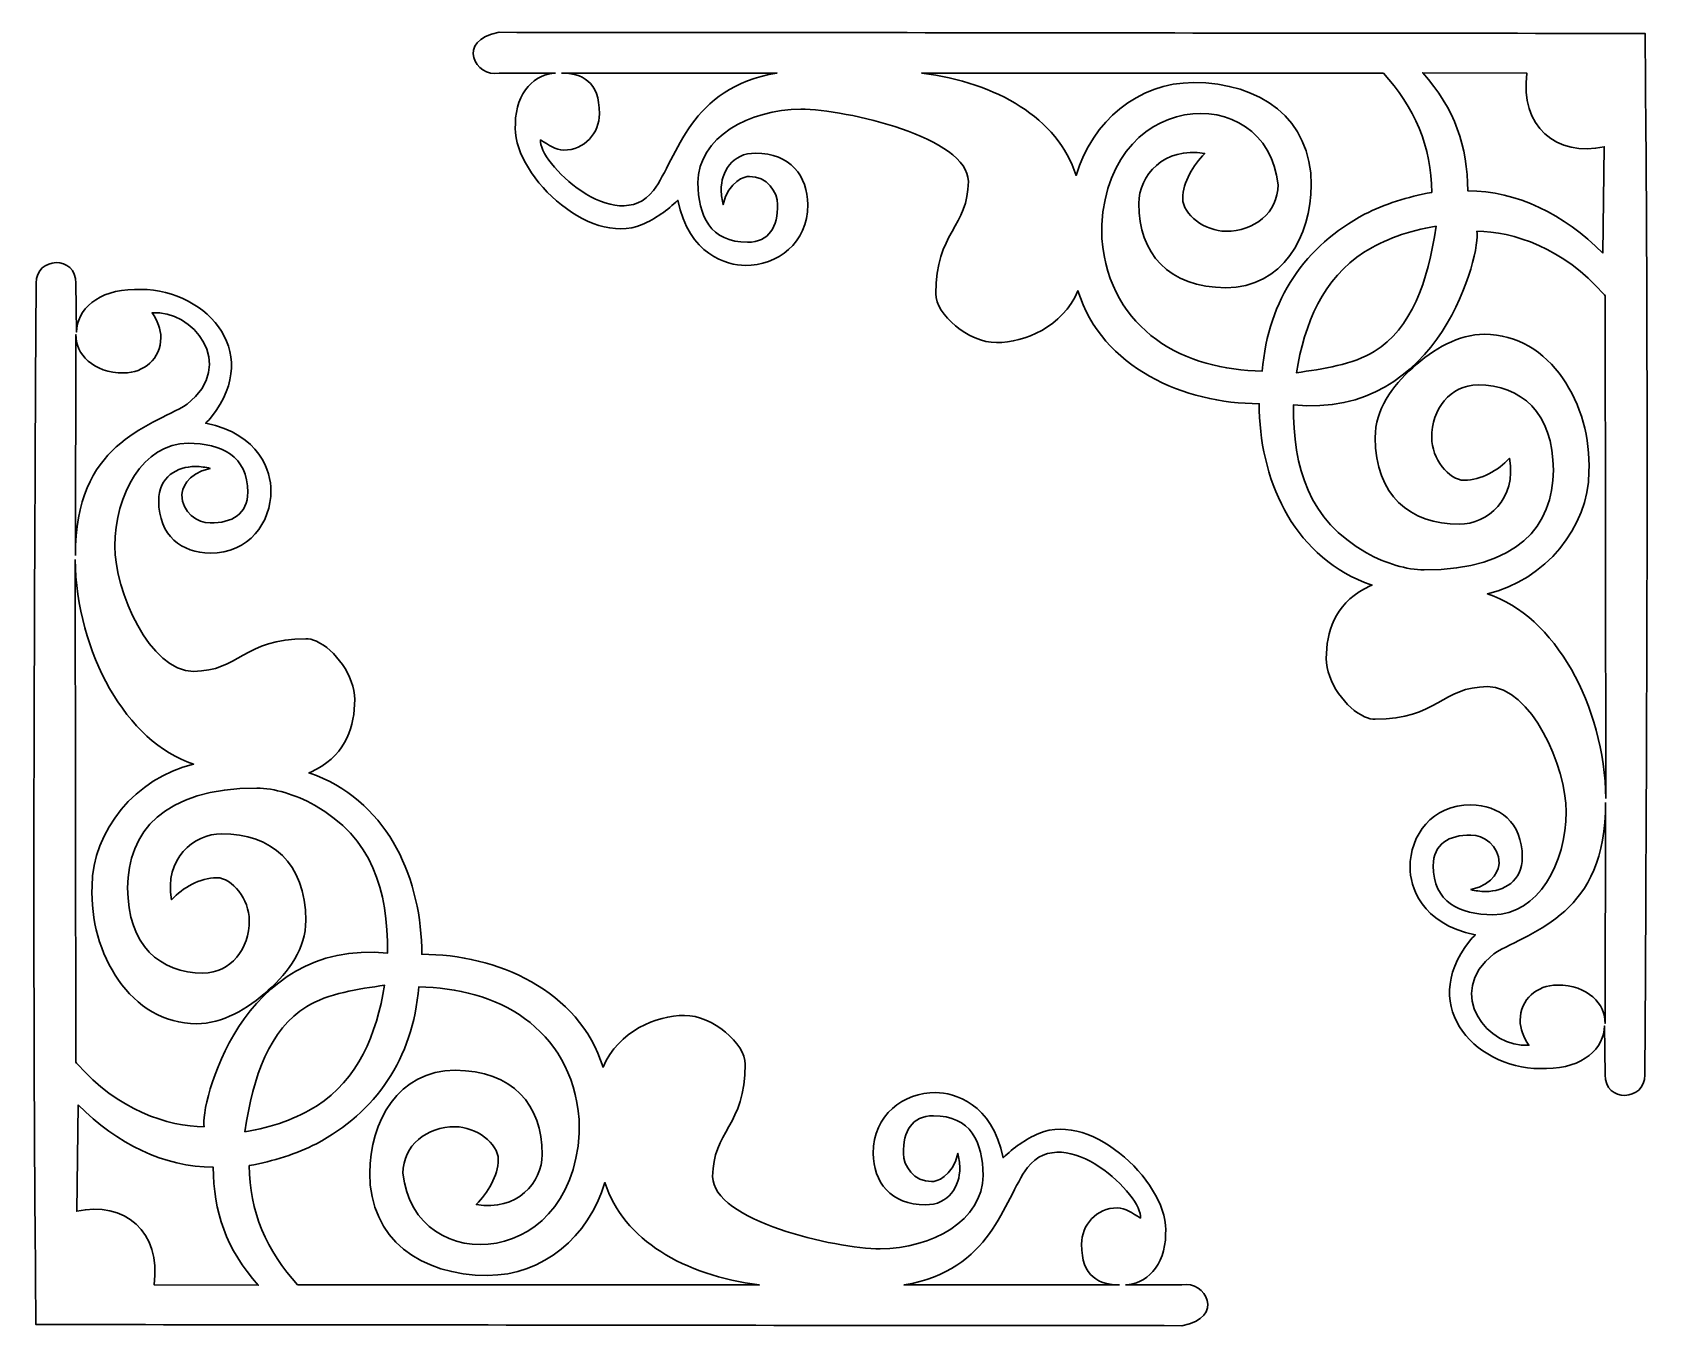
# Model space of a CAD drawing. Header units: centimetres. Extents: x 7.43 to 16.38, y 1.62 to 8.78.
import ezdxf

# ---------------------------------------------------------------- set-up
doc = ezdxf.new("R2010")
doc.units = ezdxf.units.CM
doc.header["$MEASUREMENT"] = 0
doc.layers.add('layer 1', color=7, linetype='Continuous')

msp = doc.modelspace()

# ---------------------------------------------------------------- linework, layer by layer
at = {"layer": 'layer 1', "color": 250, "lineweight": 30}
for points, knots in [([(10.33046, 8.55683), (10.22281, 8.55685), (10.10907, 8.45445), (10.10905, 8.27735), (10.10905, 8.27735), (10.08061, 8.01458), (10.51019, 7.5894), (10.81037, 7.71993), (10.81037, 7.71993), (10.88359, 7.74993), (10.95224, 7.80012), (11.00867, 7.85436), (11.00867, 7.85436), (11.06766, 7.55225), (11.28295, 7.49319), (11.38018, 7.49317), (11.38018, 7.49317), (11.56075, 7.49315), (11.72745, 7.61467), (11.72747, 7.82996), (11.72747, 7.82996), (11.7275, 7.98623), (11.63028, 8.11472), (11.4393, 8.11475), (11.4393, 8.11475), (11.30734, 8.11477), (11.24829, 8.0106), (11.24828, 7.9099), (11.24828, 7.9099), (11.24828, 7.88211), (11.25522, 7.85433), (11.25869, 7.83003), (11.25869, 7.83003), (11.28996, 7.96198), (11.38024, 7.98627), (11.40455, 7.98627), (11.40455, 7.98627), (11.50178, 7.98626), (11.56081, 7.89943), (11.5608, 7.82999), (11.5608, 7.82999), (11.56078, 7.70845), (11.51563, 7.62164), (11.39409, 7.62166), (11.39409, 7.62166), (11.18921, 7.62169), (11.11978, 7.76754), (11.1198, 7.95158), (11.1198, 7.95158), (11.11984, 8.2016), (11.4046, 8.35783), (11.68935, 8.35779), (11.68935, 8.35779), (11.93937, 8.35776), (12.61688, 8.2014), (12.61685, 7.95833), (12.61685, 7.95833), (12.61682, 7.70831), (12.43624, 7.67708), (12.4362, 7.33677), (12.4362, 7.33677), (12.43618, 7.22218), (12.61673, 7.06589), (12.77299, 7.06587), (12.77299, 7.06587), (12.92926, 7.06585), (13.13701, 7.15134), (13.22384, 7.35273), (13.22384, 7.35273), (13.35666, 6.92456), (13.814, 6.7276), (14.2273, 6.72755), (14.2273, 6.72755), (14.22725, 6.32004), (14.40562, 5.89887), (14.81055, 5.73782), (14.81055, 5.73782), (14.82444, 5.73087), (14.83833, 5.7274), (14.85222, 5.72392), (14.85222, 5.72392), (14.83833, 5.71698), (14.82444, 5.71004), (14.81055, 5.70309), (14.81055, 5.70309), (14.64386, 5.61283), (14.59869, 5.46352), (14.59867, 5.31767), (14.59867, 5.31767), (14.59866, 5.18572), (14.70976, 5.03986), (14.81045, 4.9947), (14.81045, 4.9947), (14.83128, 4.98428), (14.85212, 4.98081), (14.86948, 4.9808), (14.86948, 4.9808), (15.21326, 4.98076), (15.24106, 5.16132), (15.49108, 5.16129), (15.49108, 5.16129), (15.73416, 5.16126), (15.92719, 4.71488), (15.92716, 4.46833), (15.92716, 4.46833), (15.92712, 4.18359), (15.77082, 3.89886), (15.5208, 3.8989), (15.5208, 3.8989), (15.33675, 3.89892), (15.19092, 3.96839), (15.19095, 4.1698), (15.19095, 4.1698), (15.19096, 4.29133), (15.27778, 4.33994), (15.39932, 4.33992), (15.39932, 4.33992), (15.46877, 4.33991), (15.55557, 4.28087), (15.55556, 4.18364), (15.55556, 4.18364), (15.55556, 4.15933), (15.53471, 4.06558), (15.39928, 4.03781), (15.39928, 4.03781), (15.42359, 4.03087), (15.45136, 4.02739), (15.48261, 4.02738), (15.48261, 4.02738), (15.57985, 4.02737), (15.68403, 4.08292), (15.68405, 4.21834), (15.68405, 4.21834), (15.68407, 4.40934), (15.5556, 4.50658), (15.39934, 4.5066), (15.39934, 4.5066), (15.18404, 4.50663), (15.06249, 4.33997), (15.06246, 4.1594), (15.06246, 4.1594), (15.06245, 4.06217), (15.12145, 3.84686), (15.42355, 3.78779), (15.42355, 3.78779), (15.4127, 3.77607), (15.40172, 3.76415), (15.39161, 3.75139), (15.39161, 3.75139), (15.09827, 3.3812), (15.4405, 3.02817), (15.81802, 3.04748), (15.81802, 3.04748), (16.01967, 3.04746), (16.13828, 3.16128), (16.13985, 3.28348), (16.13985, 3.28348), (16.13985, 3.28348), (16.14241, 3.01287), (16.14241, 3.01287), (16.14241, 3.01287), (16.14004, 2.85688), (16.36457, 2.86405), (16.36289, 3.01284), (16.36289, 3.01284), (16.37308, 4.96808), (16.38372, 6.79779), (16.36366, 8.77725), (16.36366, 8.77725), (16.36366, 8.77725), (16.36277, 8.77725), (16.36277, 8.77725), (16.36277, 8.77725), (16.36277, 8.77725), (16.36277, 8.77779), (16.36277, 8.77779), (16.36277, 8.77779), (14.20361, 8.77807), (12.11257, 8.78326), (10.01892, 8.78354), (10.01892, 8.78354), (9.77512, 8.7398), (9.888, 8.52993), (10.01889, 8.55814), (10.01889, 8.55814), (10.01889, 8.55814), (10.33046, 8.55683), (10.33046, 8.55683)], [0, 0, 0, 0, 0.0208333, 0.0208333, 0.0208333, 0.0208333, 0.0416667, 0.0416667, 0.0416667, 0.0416667, 0.0625, 0.0625, 0.0625, 0.0625, 0.0833333, 0.0833333, 0.0833333, 0.0833333, 0.1041667, 0.1041667, 0.1041667, 0.1041667, 0.125, 0.125, 0.125, 0.125, 0.1458333, 0.1458333, 0.1458333, 0.1458333, 0.1666667, 0.1666667, 0.1666667, 0.1666667, 0.1875, 0.1875, 0.1875, 0.1875, 0.2083333, 0.2083333, 0.2083333, 0.2083333, 0.2291667, 0.2291667, 0.2291667, 0.2291667, 0.25, 0.25, 0.25, 0.25, 0.2708333, 0.2708333, 0.2708333, 0.2708333, 0.2916667, 0.2916667, 0.2916667, 0.2916667, 0.3125, 0.3125, 0.3125, 0.3125, 0.3333333, 0.3333333, 0.3333333, 0.3333333, 0.3541667, 0.3541667, 0.3541667, 0.3541667, 0.375, 0.375, 0.375, 0.375, 0.3958333, 0.3958333, 0.3958333, 0.3958333, 0.4166667, 0.4166667, 0.4166667, 0.4166667, 0.4375, 0.4375, 0.4375, 0.4375, 0.4583333, 0.4583333, 0.4583333, 0.4583333, 0.4791667, 0.4791667, 0.4791667, 0.4791667, 0.5, 0.5, 0.5, 0.5, 0.5208333, 0.5208333, 0.5208333, 0.5208333, 0.5416667, 0.5416667, 0.5416667, 0.5416667, 0.5625, 0.5625, 0.5625, 0.5625, 0.5833333, 0.5833333, 0.5833333, 0.5833333, 0.6041667, 0.6041667, 0.6041667, 0.6041667, 0.625, 0.625, 0.625, 0.625, 0.6458333, 0.6458333, 0.6458333, 0.6458333, 0.6666667, 0.6666667, 0.6666667, 0.6666667, 0.6875, 0.6875, 0.6875, 0.6875, 0.7083333, 0.7083333, 0.7083333, 0.7083333, 0.7291667, 0.7291667, 0.7291667, 0.7291667, 0.75, 0.75, 0.75, 0.75, 0.7708333, 0.7708333, 0.7708333, 0.7708333, 0.7916667, 0.7916667, 0.7916667, 0.7916667, 0.8125, 0.8125, 0.8125, 0.8125, 0.8333333, 0.8333333, 0.8333333, 0.8333333, 0.8541667, 0.8541667, 0.8541667, 0.8541667, 0.875, 0.875, 0.875, 0.875, 0.8958333, 0.8958333, 0.8958333, 0.8958333, 0.9166667, 0.9166667, 0.9166667, 0.9166667, 0.9375, 0.9375, 0.9375, 0.9375, 0.9583333, 0.9583333, 0.9583333, 0.9583333, 1, 1, 1, 1]), ([(10.36345, 8.5581), (10.36345, 8.5581), (11.55654, 8.55794), (11.55654, 8.55794), (11.55654, 8.55794), (11.07155, 8.4775), (11.00915, 8.09461), (10.87395, 7.90821), (10.87395, 7.90821), (10.66634, 7.64447), (10.22878, 8.06811), (10.24874, 8.18785), (10.24874, 8.18785), (10.29388, 8.16007), (10.33127, 8.13148), (10.37641, 8.13147), (10.37641, 8.13147), (10.49101, 8.13146), (10.57436, 8.2252), (10.57437, 8.33285), (10.57437, 8.33285), (10.5744, 8.51342), (10.47457, 8.55808), (10.36345, 8.5581)], [0, 0, 0, 0, 0.1428571, 0.1428571, 0.1428571, 0.1428571, 0.2857143, 0.2857143, 0.2857143, 0.2857143, 0.4285714, 0.4285714, 0.4285714, 0.4285714, 0.5714286, 0.5714286, 0.5714286, 0.5714286, 0.7142857, 0.7142857, 0.7142857, 0.7142857, 1, 1, 1, 1]), ([(14.9147, 8.55749), (15.08586, 8.37443), (15.18243, 8.14754), (15.1824, 7.89765), (15.1824, 7.89765), (15.04697, 7.87337), (14.92195, 7.83171), (14.81082, 7.77617), (14.81082, 7.77617), (14.48438, 7.60259), (14.27568, 7.30768), (14.24437, 6.90835), (14.24437, 6.90835), (13.81967, 6.91258), (13.4011, 7.12493), (13.35526, 7.64151), (13.35526, 7.64151), (13.33582, 8.47866), (14.27307, 8.53115), (14.33164, 7.93944), (14.33164, 7.93944), (14.33162, 7.78318), (14.19965, 7.68249), (14.04338, 7.68251), (14.04338, 7.68251), (13.92532, 7.68253), (13.80379, 7.7763), (13.80381, 7.86311), (13.80381, 7.86311), (13.80382, 7.95687), (13.86286, 8.04715), (13.92538, 8.11312), (13.92538, 8.11312), (13.69967, 8.15134), (13.56076, 7.99163), (13.56074, 7.83536), (13.56074, 7.83536), (13.5607, 7.56104), (13.72387, 7.37003), (14.04334, 7.36999), (14.04334, 7.36999), (14.35587, 7.36994), (14.51564, 7.65467), (14.51568, 7.93941), (14.51568, 7.93941), (14.51573, 8.30403), (14.23448, 8.50547), (13.86292, 8.50552), (13.86292, 8.50552), (13.55389, 8.50556), (13.30384, 8.2903), (13.21351, 7.99167), (13.21351, 7.99167), (13.10954, 8.30969), (12.77708, 8.50401), (12.35903, 8.55783), (12.35903, 8.55783), (12.35903, 8.55783), (14.9147, 8.55749), (14.9147, 8.55749)], [0, 0, 0, 0, 0.0625, 0.0625, 0.0625, 0.0625, 0.125, 0.125, 0.125, 0.125, 0.1875, 0.1875, 0.1875, 0.1875, 0.25, 0.25, 0.25, 0.25, 0.3125, 0.3125, 0.3125, 0.3125, 0.375, 0.375, 0.375, 0.375, 0.4375, 0.4375, 0.4375, 0.4375, 0.5, 0.5, 0.5, 0.5, 0.5625, 0.5625, 0.5625, 0.5625, 0.625, 0.625, 0.625, 0.625, 0.6875, 0.6875, 0.6875, 0.6875, 0.75, 0.75, 0.75, 0.75, 0.8125, 0.8125, 0.8125, 0.8125, 0.875, 0.875, 0.875, 0.875, 1, 1, 1, 1]), ([(16.13035, 7.56109), (15.91508, 7.77641), (15.65263, 7.90628), (15.38178, 7.90631), (15.38178, 7.90631), (15.38181, 8.15147), (15.31089, 8.36032), (15.1325, 8.55971), (15.1325, 8.55971), (15.1325, 8.55971), (15.70962, 8.55739), (15.70962, 8.55739), (15.70962, 8.55739), (15.66792, 8.26242), (15.875, 8.09183), (16.13809, 8.14996), (16.13809, 8.14996), (16.13809, 8.14996), (16.13035, 7.56109), (16.13035, 7.56109)], [0, 0, 0, 0, 0.1666667, 0.1666667, 0.1666667, 0.1666667, 0.3333333, 0.3333333, 0.3333333, 0.3333333, 0.5, 0.5, 0.5, 0.5, 0.6666667, 0.6666667, 0.6666667, 0.6666667, 1, 1, 1, 1]), ([(14.86465, 7.01707), (14.75005, 6.94416), (14.57541, 6.91969), (14.43304, 6.89887), (14.43304, 6.89887), (14.47822, 7.16972), (14.57812, 7.422), (14.81079, 7.56781), (14.81079, 7.56781), (14.91845, 7.63378), (15.05041, 7.68585), (15.20668, 7.71013), (15.20668, 7.71013), (15.16149, 7.39762), (15.06955, 7.14552), (14.86465, 7.01707)], [0, 0, 0, 0, 0.2, 0.2, 0.2, 0.2, 0.4, 0.4, 0.4, 0.4, 0.6, 0.6, 0.6, 0.6, 1, 1, 1, 1]), ([(16.14641, 4.54198), (16.13954, 5.05938), (15.8627, 5.55325), (15.49115, 5.67483), (15.49115, 5.67483), (15.81083, 5.75099), (16.0525, 6.04487), (16.05254, 6.35044), (16.05254, 6.35044), (16.07015, 6.72199), (15.83899, 7.11212), (15.47437, 7.11216), (15.47437, 7.11216), (15.332, 7.11218), (15.19295, 7.0311), (15.07738, 6.92711), (15.07738, 6.92711), (14.96181, 6.82312), (14.86971, 6.69621), (14.86969, 6.53995), (14.86969, 6.53995), (14.86965, 6.22048), (15.06061, 6.06073), (15.33494, 6.06069), (15.33494, 6.06069), (15.4912, 6.06067), (15.65443, 6.19954), (15.61279, 6.42526), (15.61279, 6.42526), (15.55028, 6.35929), (15.45651, 6.30374), (15.36275, 6.30375), (15.36275, 6.30375), (15.27594, 6.30376), (15.1822, 6.42531), (15.18222, 6.5399), (15.18222, 6.5399), (15.18224, 6.69617), (15.28296, 6.83158), (15.43922, 6.83156), (15.43922, 6.83156), (15.67535, 6.83153), (15.8559, 6.67872), (15.85586, 6.35925), (15.85586, 6.35925), (15.85582, 6.05368), (15.65843, 5.80774), (15.14103, 5.80781), (15.14103, 5.80781), (15.0438, 5.80782), (14.92921, 5.84256), (14.82157, 5.90161), (14.82157, 5.90161), (14.49961, 6.08493), (14.41651, 6.36996), (14.41656, 6.72057), (14.41656, 6.72057), (15.23563, 6.63956), (15.45519, 7.56813), (15.43239, 7.68233), (15.43239, 7.68233), (15.63032, 7.6823), (15.91505, 7.58851), (16.13379, 7.33498), (16.13379, 7.33498), (16.13687, 7.33148), (16.13993, 7.32793), (16.14298, 7.32436), (16.14298, 7.32436), (16.14298, 7.32436), (16.14641, 4.54198), (16.14641, 4.54198)], [0, 0, 0, 0, 0.0526316, 0.0526316, 0.0526316, 0.0526316, 0.1052632, 0.1052632, 0.1052632, 0.1052632, 0.1578947, 0.1578947, 0.1578947, 0.1578947, 0.2105263, 0.2105263, 0.2105263, 0.2105263, 0.2631579, 0.2631579, 0.2631579, 0.2631579, 0.3157895, 0.3157895, 0.3157895, 0.3157895, 0.3684211, 0.3684211, 0.3684211, 0.3684211, 0.4210526, 0.4210526, 0.4210526, 0.4210526, 0.4736842, 0.4736842, 0.4736842, 0.4736842, 0.5263158, 0.5263158, 0.5263158, 0.5263158, 0.5789474, 0.5789474, 0.5789474, 0.5789474, 0.6315789, 0.6315789, 0.6315789, 0.6315789, 0.6842105, 0.6842105, 0.6842105, 0.6842105, 0.7368421, 0.7368421, 0.7368421, 0.7368421, 0.7894737, 0.7894737, 0.7894737, 0.7894737, 0.8421053, 0.8421053, 0.8421053, 0.8421053, 0.8947368, 0.8947368, 0.8947368, 0.8947368, 1, 1, 1, 1]), ([(13.48744, 1.8503), (13.59509, 1.85029), (13.70883, 1.95268), (13.70885, 2.12978), (13.70885, 2.12978), (13.73729, 2.39256), (13.30772, 2.81773), (13.00753, 2.6872), (13.00753, 2.6872), (12.93431, 2.6572), (12.86567, 2.60702), (12.80923, 2.55277), (12.80923, 2.55277), (12.75024, 2.85489), (12.53495, 2.91395), (12.43772, 2.91396), (12.43772, 2.91396), (12.25715, 2.91398), (12.09046, 2.79247), (12.09043, 2.57717), (12.09043, 2.57717), (12.09041, 2.42091), (12.18762, 2.29241), (12.37861, 2.29239), (12.37861, 2.29239), (12.51056, 2.29237), (12.56961, 2.39654), (12.56962, 2.49724), (12.56962, 2.49724), (12.56963, 2.52502), (12.56269, 2.5528), (12.55921, 2.57711), (12.55921, 2.57711), (12.52794, 2.44516), (12.43766, 2.42086), (12.41335, 2.42087), (12.41335, 2.42087), (12.31612, 2.42088), (12.2571, 2.5077), (12.25711, 2.57715), (12.25711, 2.57715), (12.25712, 2.69869), (12.30228, 2.78549), (12.42382, 2.78548), (12.42382, 2.78548), (12.62869, 2.78545), (12.69812, 2.6396), (12.6981, 2.45555), (12.6981, 2.45555), (12.69807, 2.20553), (12.4133, 2.04931), (12.12855, 2.04935), (12.12855, 2.04935), (11.87853, 2.04938), (11.20102, 2.20573), (11.20105, 2.44881), (11.20105, 2.44881), (11.20109, 2.69883), (11.38166, 2.73006), (11.3817, 3.07036), (11.3817, 3.07036), (11.38172, 3.18496), (11.20117, 3.34124), (11.04491, 3.34126), (11.04491, 3.34126), (10.88864, 3.34128), (10.6809, 3.2558), (10.59406, 3.0544), (10.59406, 3.0544), (10.46124, 3.48258), (10.0039, 3.67953), (9.5906, 3.67959), (9.5906, 3.67959), (9.59066, 4.0871), (9.41228, 4.50826), (9.00735, 4.66932), (9.00735, 4.66932), (8.99346, 4.67626), (8.97957, 4.67974), (8.96568, 4.68321), (8.96568, 4.68321), (8.97957, 4.69015), (8.99347, 4.6971), (9.00736, 4.70404), (9.00736, 4.70404), (9.17405, 4.7943), (9.21921, 4.94361), (9.21923, 5.08946), (9.21923, 5.08946), (9.21925, 5.22142), (9.10815, 5.36728), (9.00745, 5.41243), (9.00745, 5.41243), (8.98662, 5.42285), (8.96578, 5.42633), (8.94842, 5.42633), (8.94842, 5.42633), (8.60464, 5.42638), (8.57684, 5.24581), (8.32682, 5.24584), (8.32682, 5.24584), (8.08374, 5.24588), (7.89071, 5.69225), (7.89075, 5.9388), (7.89075, 5.9388), (7.89078, 6.22355), (8.04708, 6.50827), (8.29711, 6.50824), (8.29711, 6.50824), (8.48115, 6.50821), (8.62698, 6.43874), (8.62696, 6.23734), (8.62696, 6.23734), (8.62694, 6.1158), (8.54012, 6.0672), (8.41859, 6.06721), (8.41859, 6.06721), (8.34914, 6.06722), (8.26233, 6.12627), (8.26234, 6.2235), (8.26234, 6.2235), (8.26235, 6.2478), (8.28319, 6.34156), (8.41863, 6.36932), (8.41863, 6.36932), (8.39432, 6.37627), (8.36654, 6.37975), (8.33529, 6.37975), (8.33529, 6.37975), (8.23806, 6.37976), (8.13387, 6.32422), (8.13386, 6.18879), (8.13386, 6.18879), (8.13383, 5.9978), (8.2623, 5.90055), (8.41856, 5.90053), (8.41856, 5.90053), (8.63386, 5.9005), (8.75542, 6.06717), (8.75544, 6.24774), (8.75544, 6.24774), (8.75545, 6.34497), (8.69645, 6.56027), (8.39435, 6.61935), (8.39435, 6.61935), (8.4052, 6.63106), (8.41619, 6.64299), (8.4263, 6.65575), (8.4263, 6.65575), (8.71963, 7.02594), (8.3774, 7.37896), (7.99988, 7.35965), (7.99988, 7.35965), (7.79823, 7.35968), (7.67963, 7.24585), (7.67805, 7.12366), (7.67805, 7.12366), (7.67805, 7.12366), (7.6755, 7.39427), (7.6755, 7.39427), (7.6755, 7.39427), (7.67786, 7.55026), (7.45333, 7.54309), (7.45501, 7.3943), (7.45501, 7.3943), (7.44482, 5.43905), (7.43418, 3.60934), (7.45425, 1.62988), (7.45425, 1.62988), (7.45425, 1.62988), (7.45513, 1.62988), (7.45513, 1.62988), (7.45513, 1.62988), (7.45513, 1.62988), (7.45513, 1.62935), (7.45513, 1.62935), (7.45513, 1.62935), (9.61429, 1.62906), (11.70534, 1.62388), (13.79898, 1.6236), (13.79898, 1.6236), (14.04278, 1.66733), (13.92991, 1.87721), (13.79901, 1.84899), (13.79901, 1.84899), (13.79901, 1.84899), (13.48744, 1.8503), (13.48744, 1.8503)], [0, 0, 0, 0, 0.0208333, 0.0208333, 0.0208333, 0.0208333, 0.0416667, 0.0416667, 0.0416667, 0.0416667, 0.0625, 0.0625, 0.0625, 0.0625, 0.0833333, 0.0833333, 0.0833333, 0.0833333, 0.1041667, 0.1041667, 0.1041667, 0.1041667, 0.125, 0.125, 0.125, 0.125, 0.1458333, 0.1458333, 0.1458333, 0.1458333, 0.1666667, 0.1666667, 0.1666667, 0.1666667, 0.1875, 0.1875, 0.1875, 0.1875, 0.2083333, 0.2083333, 0.2083333, 0.2083333, 0.2291667, 0.2291667, 0.2291667, 0.2291667, 0.25, 0.25, 0.25, 0.25, 0.2708333, 0.2708333, 0.2708333, 0.2708333, 0.2916667, 0.2916667, 0.2916667, 0.2916667, 0.3125, 0.3125, 0.3125, 0.3125, 0.3333333, 0.3333333, 0.3333333, 0.3333333, 0.3541667, 0.3541667, 0.3541667, 0.3541667, 0.375, 0.375, 0.375, 0.375, 0.3958333, 0.3958333, 0.3958333, 0.3958333, 0.4166667, 0.4166667, 0.4166667, 0.4166667, 0.4375, 0.4375, 0.4375, 0.4375, 0.4583333, 0.4583333, 0.4583333, 0.4583333, 0.4791667, 0.4791667, 0.4791667, 0.4791667, 0.5, 0.5, 0.5, 0.5, 0.5208333, 0.5208333, 0.5208333, 0.5208333, 0.5416667, 0.5416667, 0.5416667, 0.5416667, 0.5625, 0.5625, 0.5625, 0.5625, 0.5833333, 0.5833333, 0.5833333, 0.5833333, 0.6041667, 0.6041667, 0.6041667, 0.6041667, 0.625, 0.625, 0.625, 0.625, 0.6458333, 0.6458333, 0.6458333, 0.6458333, 0.6666667, 0.6666667, 0.6666667, 0.6666667, 0.6875, 0.6875, 0.6875, 0.6875, 0.7083333, 0.7083333, 0.7083333, 0.7083333, 0.7291667, 0.7291667, 0.7291667, 0.7291667, 0.75, 0.75, 0.75, 0.75, 0.7708333, 0.7708333, 0.7708333, 0.7708333, 0.7916667, 0.7916667, 0.7916667, 0.7916667, 0.8125, 0.8125, 0.8125, 0.8125, 0.8333333, 0.8333333, 0.8333333, 0.8333333, 0.8541667, 0.8541667, 0.8541667, 0.8541667, 0.875, 0.875, 0.875, 0.875, 0.8958333, 0.8958333, 0.8958333, 0.8958333, 0.9166667, 0.9166667, 0.9166667, 0.9166667, 0.9375, 0.9375, 0.9375, 0.9375, 0.9583333, 0.9583333, 0.9583333, 0.9583333, 1, 1, 1, 1]), ([(7.67276, 5.88676), (7.67276, 5.88676), (7.67546, 7.1107), (7.67546, 7.1107), (7.67546, 7.1107), (7.67407, 7.00288), (7.76881, 6.89784), (7.94079, 6.89782), (7.94079, 6.89782), (8.05191, 6.8978), (8.14568, 6.97766), (8.14569, 7.09225), (8.14569, 7.09225), (8.1457, 7.14086), (8.12834, 7.18601), (8.09709, 7.23116), (8.09709, 7.23116), (8.3199, 7.25049), (8.56869, 6.94623), (8.29221, 6.72446), (8.29221, 6.72446), (8.0702, 6.5918), (7.67284, 6.50823), (7.67276, 5.88676)], [0, 0, 0, 0, 0.1428571, 0.1428571, 0.1428571, 0.1428571, 0.2857143, 0.2857143, 0.2857143, 0.2857143, 0.4285714, 0.4285714, 0.4285714, 0.4285714, 0.5714286, 0.5714286, 0.5714286, 0.5714286, 0.7142857, 0.7142857, 0.7142857, 0.7142857, 1, 1, 1, 1]), ([(7.67149, 5.86516), (7.67836, 5.34775), (7.95521, 4.85389), (8.32675, 4.7323), (8.32675, 4.7323), (8.00708, 4.65614), (7.7654, 4.36226), (7.76536, 4.05669), (7.76536, 4.05669), (7.74776, 3.68514), (7.97892, 3.29502), (8.34353, 3.29497), (8.34353, 3.29497), (8.4859, 3.29495), (8.62495, 3.37603), (8.74052, 3.48003), (8.74052, 3.48003), (8.85609, 3.58402), (8.94819, 3.71093), (8.94821, 3.86719), (8.94821, 3.86719), (8.94825, 4.18666), (8.75729, 4.34641), (8.48296, 4.34644), (8.48296, 4.34644), (8.3267, 4.34647), (8.16347, 4.2076), (8.20511, 3.98188), (8.20511, 3.98188), (8.26763, 4.04785), (8.36139, 4.1034), (8.45515, 4.10339), (8.45515, 4.10339), (8.54196, 4.10337), (8.6357, 3.98182), (8.63569, 3.86723), (8.63569, 3.86723), (8.63567, 3.71097), (8.53495, 3.57555), (8.37868, 3.57557), (8.37868, 3.57557), (8.14255, 3.5756), (7.962, 3.72842), (7.96205, 4.04789), (7.96205, 4.04789), (7.96209, 4.35346), (8.15947, 4.5994), (8.67688, 4.59933), (8.67688, 4.59933), (8.77411, 4.59932), (8.88869, 4.56458), (8.99633, 4.50553), (8.99633, 4.50553), (9.3183, 4.3222), (9.40139, 4.03718), (9.40135, 3.68656), (9.40135, 3.68656), (8.58228, 3.76758), (8.36271, 2.83901), (8.38552, 2.72481), (8.38552, 2.72481), (8.18758, 2.72483), (7.90285, 2.81863), (7.68411, 3.07215), (7.68411, 3.07215), (7.68103, 3.07565), (7.67798, 3.07921), (7.67492, 3.08277), (7.67492, 3.08277), (7.67492, 3.08277), (7.67149, 5.86516), (7.67149, 5.86516)], [0, 0, 0, 0, 0.0526316, 0.0526316, 0.0526316, 0.0526316, 0.1052632, 0.1052632, 0.1052632, 0.1052632, 0.1578947, 0.1578947, 0.1578947, 0.1578947, 0.2105263, 0.2105263, 0.2105263, 0.2105263, 0.2631579, 0.2631579, 0.2631579, 0.2631579, 0.3157895, 0.3157895, 0.3157895, 0.3157895, 0.3684211, 0.3684211, 0.3684211, 0.3684211, 0.4210526, 0.4210526, 0.4210526, 0.4210526, 0.4736842, 0.4736842, 0.4736842, 0.4736842, 0.5263158, 0.5263158, 0.5263158, 0.5263158, 0.5789474, 0.5789474, 0.5789474, 0.5789474, 0.6315789, 0.6315789, 0.6315789, 0.6315789, 0.6842105, 0.6842105, 0.6842105, 0.6842105, 0.7368421, 0.7368421, 0.7368421, 0.7368421, 0.7894737, 0.7894737, 0.7894737, 0.7894737, 0.8421053, 0.8421053, 0.8421053, 0.8421053, 0.8947368, 0.8947368, 0.8947368, 0.8947368, 1, 1, 1, 1]), ([(16.14514, 4.52038), (16.14514, 4.52038), (16.14244, 3.29643), (16.14244, 3.29643), (16.14244, 3.29643), (16.14383, 3.40425), (16.04909, 3.50929), (15.87712, 3.50932), (15.87712, 3.50932), (15.766, 3.50933), (15.67223, 3.42948), (15.67221, 3.31489), (15.67221, 3.31489), (15.67221, 3.26627), (15.68956, 3.22113), (15.72081, 3.17598), (15.72081, 3.17598), (15.498, 3.15664), (15.24921, 3.4609), (15.52569, 3.68267), (15.52569, 3.68267), (15.74771, 3.81533), (16.14506, 3.89891), (16.14514, 4.52038)], [0, 0, 0, 0, 0.1428571, 0.1428571, 0.1428571, 0.1428571, 0.2857143, 0.2857143, 0.2857143, 0.2857143, 0.4285714, 0.4285714, 0.4285714, 0.4285714, 0.5714286, 0.5714286, 0.5714286, 0.5714286, 0.7142857, 0.7142857, 0.7142857, 0.7142857, 1, 1, 1, 1]), ([(8.95325, 3.39007), (9.06785, 3.46297), (9.24249, 3.48744), (9.38487, 3.50826), (9.38487, 3.50826), (9.33969, 3.23741), (9.23979, 2.98513), (9.00711, 2.83932), (9.00711, 2.83932), (8.89945, 2.77335), (8.76749, 2.72128), (8.61122, 2.697), (8.61122, 2.697), (8.65641, 3.00952), (8.74836, 3.26161), (8.95325, 3.39007)], [0, 0, 0, 0, 0.2, 0.2, 0.2, 0.2, 0.4, 0.4, 0.4, 0.4, 0.6, 0.6, 0.6, 0.6, 1, 1, 1, 1]), ([(8.9032, 1.84964), (8.73204, 2.03271), (8.63547, 2.25959), (8.63551, 2.50948), (8.63551, 2.50948), (8.77094, 2.53377), (8.89595, 2.57542), (9.00708, 2.63097), (9.00708, 2.63097), (9.33352, 2.80455), (9.54222, 3.09945), (9.57353, 3.49878), (9.57353, 3.49878), (9.99823, 3.49456), (10.4168, 3.2822), (10.46264, 2.76562), (10.46264, 2.76562), (10.48208, 1.92847), (9.54483, 1.87599), (9.48626, 2.4677), (9.48626, 2.4677), (9.48629, 2.62396), (9.61826, 2.72464), (9.77452, 2.72462), (9.77452, 2.72462), (9.89258, 2.72461), (10.01411, 2.63083), (10.0141, 2.54402), (10.0141, 2.54402), (10.01408, 2.45026), (9.95504, 2.35999), (9.89253, 2.29402), (9.89253, 2.29402), (10.11823, 2.25579), (10.25714, 2.41551), (10.25716, 2.57177), (10.25716, 2.57177), (10.2572, 2.8461), (10.09403, 3.03711), (9.77456, 3.03715), (9.77456, 3.03715), (9.46203, 3.03719), (9.30226, 2.75247), (9.30222, 2.46772), (9.30222, 2.46772), (9.30218, 2.10311), (9.58342, 1.90166), (9.95498, 1.90162), (9.95498, 1.90162), (10.26402, 1.90157), (10.51407, 2.11684), (10.60439, 2.41546), (10.60439, 2.41546), (10.70837, 2.09745), (11.04083, 1.90313), (11.45887, 1.8493), (11.45887, 1.8493), (11.45887, 1.8493), (8.9032, 1.84964), (8.9032, 1.84964)], [0, 0, 0, 0, 0.0625, 0.0625, 0.0625, 0.0625, 0.125, 0.125, 0.125, 0.125, 0.1875, 0.1875, 0.1875, 0.1875, 0.25, 0.25, 0.25, 0.25, 0.3125, 0.3125, 0.3125, 0.3125, 0.375, 0.375, 0.375, 0.375, 0.4375, 0.4375, 0.4375, 0.4375, 0.5, 0.5, 0.5, 0.5, 0.5625, 0.5625, 0.5625, 0.5625, 0.625, 0.625, 0.625, 0.625, 0.6875, 0.6875, 0.6875, 0.6875, 0.75, 0.75, 0.75, 0.75, 0.8125, 0.8125, 0.8125, 0.8125, 0.875, 0.875, 0.875, 0.875, 1, 1, 1, 1]), ([(7.68756, 2.84605), (7.90282, 2.63073), (8.16527, 2.50086), (8.43613, 2.50082), (8.43613, 2.50082), (8.43609, 2.25567), (8.50701, 2.04681), (8.68541, 1.84742), (8.68541, 1.84742), (8.68541, 1.84742), (8.10828, 1.84975), (8.10828, 1.84975), (8.10828, 1.84975), (8.14999, 2.14471), (7.9429, 2.31531), (7.67982, 2.25718), (7.67982, 2.25718), (7.67982, 2.25718), (7.68756, 2.84605), (7.68756, 2.84605)], [0, 0, 0, 0, 0.1666667, 0.1666667, 0.1666667, 0.1666667, 0.3333333, 0.3333333, 0.3333333, 0.3333333, 0.5, 0.5, 0.5, 0.5, 0.6666667, 0.6666667, 0.6666667, 0.6666667, 1, 1, 1, 1]), ([(13.45446, 1.84904), (13.45446, 1.84904), (12.26136, 1.8492), (12.26136, 1.8492), (12.26136, 1.8492), (12.74636, 1.92963), (12.80876, 2.31252), (12.94395, 2.49892), (12.94395, 2.49892), (13.15157, 2.76266), (13.58912, 2.33903), (13.56916, 2.21928), (13.56916, 2.21928), (13.52402, 2.24707), (13.48663, 2.27566), (13.44149, 2.27566), (13.44149, 2.27566), (13.32689, 2.27568), (13.24354, 2.18193), (13.24353, 2.07428), (13.24353, 2.07428), (13.2435, 1.89371), (13.34334, 1.84905), (13.45446, 1.84904)], [0, 0, 0, 0, 0.1428571, 0.1428571, 0.1428571, 0.1428571, 0.2857143, 0.2857143, 0.2857143, 0.2857143, 0.4285714, 0.4285714, 0.4285714, 0.4285714, 0.5714286, 0.5714286, 0.5714286, 0.5714286, 0.7142857, 0.7142857, 0.7142857, 0.7142857, 1, 1, 1, 1])]:
    msp.add_open_spline(points, degree=3, knots=knots, dxfattribs=at)

doc.saveas('drawing.dxf')
